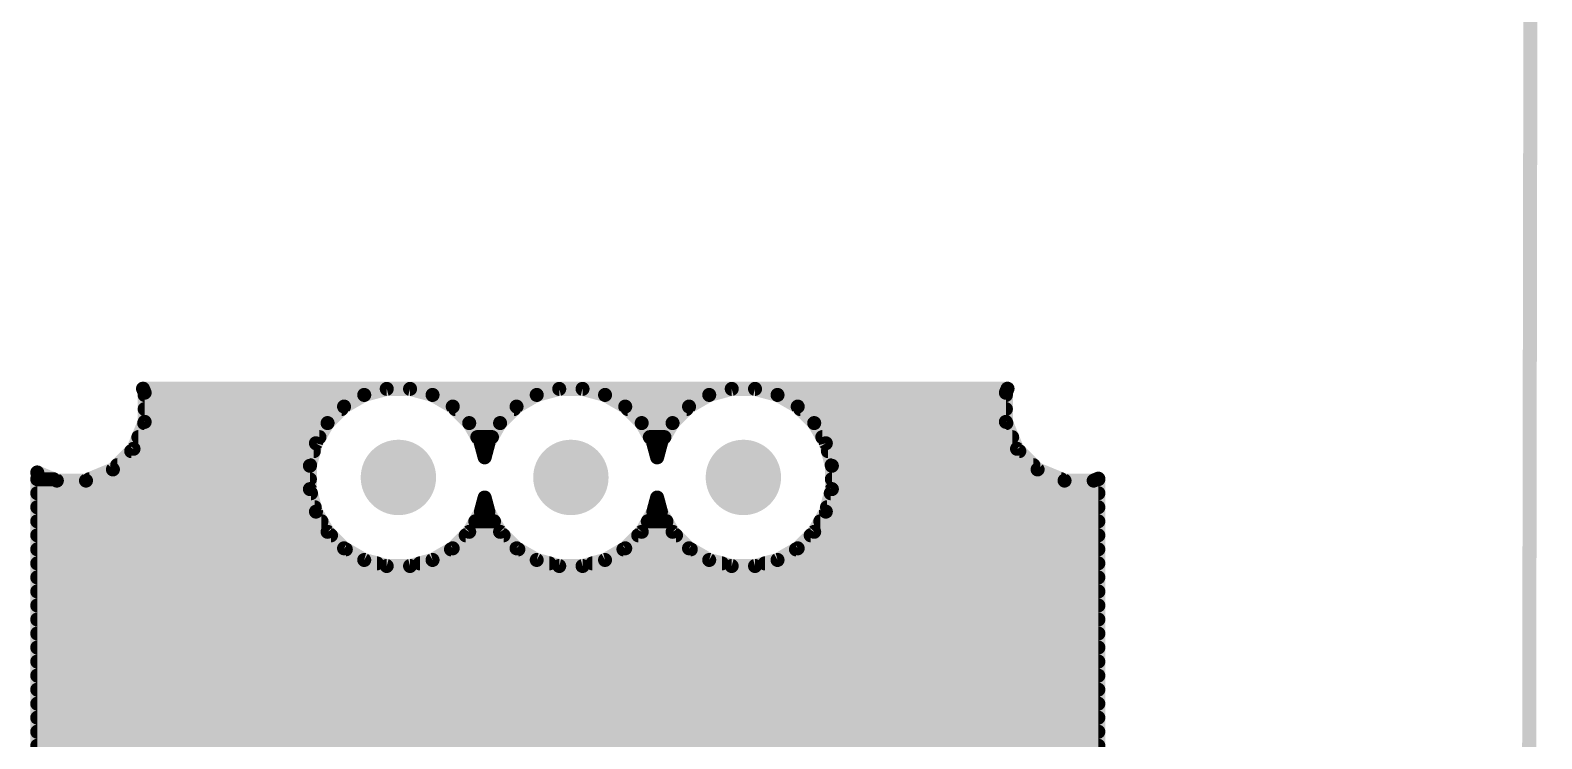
# Model space of a CAD drawing. Extents: x 0 to 141, y 0 to 150.
# Drawn here: x 96.85 to 140.67, y 54.66 to 75.18 of the extents above; entities that cross this region are included whole.
import ezdxf

# ---------------------------------------------------------------- set-up
doc = ezdxf.new("R2010")
doc.units = 0
for name, color, linetype in [('16', 175, 'CONTINUOUS'), ('17', 82, 'CONTINUOUS'), ('47', 253, 'CONTINUOUS')]:
    doc.layers.add(name, color=color, linetype=linetype)

# ---------------------------------------------------------------- blocks, each defined once
blk = doc.blocks.new('ROUNDP')
at = {"const_width": 0.5}
blk.add_lwpolyline([(0, -0.25, 1), (0, 0.25, 1), (0, -0.25)], format="xyb", dxfattribs=at)

msp = doc.modelspace()

# ---------------------------------------------------------------- linework, layer by layer
at = {"layer": '16', "const_width": 0.4064}
for points in [[(100.1672, 64.6843), (100.1189, 64.8008)], [(100.1189, 64.8008), (125.179, 64.8008)], [(100.1672, 63.8397), (100.1672, 64.6843)], [(107.1843, 64.7954), (106.5318, 64.6206)], [(107.8597, 64.7954), (107.1843, 64.7954)], [(108.5122, 64.6206), (107.8597, 64.7954)], [(112.1843, 64.7954), (111.5318, 64.6206)], [(112.8597, 64.7954), (112.1843, 64.7954)], [(113.5122, 64.6206), (112.8597, 64.7954)], [(117.1843, 64.7954), (116.5318, 64.6206)], [(117.8597, 64.7954), (117.1843, 64.7954)], [(118.5122, 64.6206), (117.8597, 64.7954)], [(125.179, 64.8008), (125.1308, 64.6843)], [(125.1308, 64.6843), (125.1308, 63.8397)], [(100.1672, 64.6176), (106.5267, 64.6176)], [(100.1672, 64.2112), (105.8752, 64.2112)], [(105.9468, 64.2828), (105.4692, 63.8052)], [(106.5318, 64.6206), (105.9468, 64.2828)], [(109.0972, 64.2828), (108.5122, 64.6206)], [(108.5174, 64.6176), (111.5267, 64.6176)], [(109.5748, 63.8052), (109.0972, 64.2828)], [(109.1688, 64.2112), (110.8752, 64.2112)], [(110.9468, 64.2828), (110.4692, 63.8052)], [(111.5318, 64.6206), (110.9468, 64.2828)], [(114.0972, 64.2828), (113.5122, 64.6206)], [(113.5174, 64.6176), (116.5267, 64.6176)], [(114.5748, 63.8052), (114.0972, 64.2828)], [(114.1688, 64.2112), (115.8752, 64.2112)], [(115.9468, 64.2828), (115.4692, 63.8052)], [(116.5318, 64.6206), (115.9468, 64.2828)], [(119.0972, 64.2828), (118.5122, 64.6206)], [(118.5174, 64.6176), (125.1308, 64.6176)], [(119.5748, 63.8052), (119.0972, 64.2828)], [(119.1688, 64.2112), (125.1308, 64.2112)], [(99.844, 63.0593), (100.1672, 63.8397)], [(100.1528, 63.8048), (105.4689, 63.8048)], [(105.4692, 63.8052), (105.1314, 63.2202)], [(109.9126, 63.2202), (109.5748, 63.8052)], [(109.5751, 63.8048), (110.4689, 63.8048)], [(110.4692, 63.8052), (110.1314, 63.2202)], [(114.9126, 63.2202), (114.5748, 63.8052)], [(114.5751, 63.8048), (115.4689, 63.8048)], [(115.4692, 63.8052), (115.1314, 63.2202)], [(119.9126, 63.2202), (119.5748, 63.8052)], [(119.5751, 63.8048), (125.1452, 63.8048)], [(125.1308, 63.8397), (125.454, 63.0593)], [(99.9844, 63.3984), (105.2343, 63.3984)], [(109.8097, 63.3984), (110.2343, 63.3984)], [(114.8097, 63.3984), (115.2343, 63.3984)], [(119.8097, 63.3984), (125.3136, 63.3984)], [(99.2467, 62.462), (99.844, 63.0593)], [(99.7767, 62.992), (105.0703, 62.992)], [(105.1314, 63.2202), (104.9566, 62.5677)], [(110.022, 62.8118), (109.9126, 63.2202)], [(109.9737, 62.992), (110.0703, 62.992)], [(110.1314, 63.2202), (110.022, 62.8118)], [(115.022, 62.8118), (114.9126, 63.2202)], [(114.9737, 62.992), (115.0703, 62.992)], [(115.1314, 63.2202), (115.022, 62.8118)], [(120.0874, 62.5677), (119.9126, 63.2202)], [(119.9737, 62.992), (125.5213, 62.992)], [(125.454, 63.0593), (126.0513, 62.462)], [(98.4663, 62.1388), (99.2467, 62.462)], [(99.3703, 62.5856), (104.9614, 62.5856)], [(104.9566, 62.5677), (104.9566, 61.8923)], [(120.0826, 62.5856), (125.9277, 62.5856)], [(120.0874, 61.8923), (120.0874, 62.5677)], [(126.0513, 62.462), (126.8317, 62.1388)], [(97.0532, 26.8082), (97.0532, 62.3743)], [(97.0532, 62.3743), (97.6217, 62.1388)], [(97.0532, 62.1792), (97.5241, 62.1792)], [(97.6217, 62.1388), (98.4663, 62.1388)], [(98.5639, 62.1792), (104.9566, 62.1792)], [(120.0874, 62.1792), (126.7341, 62.1792)], [(126.8317, 62.1388), (127.6763, 62.1388)], [(127.6763, 62.1388), (127.8128, 62.1953)], [(127.7739, 62.1792), (127.8128, 62.1792)], [(127.8128, 62.1953), (127.8128, 19.2335)], [(97.0532, 61.7728), (104.9886, 61.7728)], [(104.9566, 61.8923), (105.1314, 61.2398)], [(109.9126, 61.2398), (110.022, 61.6482)], [(110.022, 61.6482), (110.1314, 61.2398)], [(114.9126, 61.2398), (115.022, 61.6482)], [(115.022, 61.6482), (115.1314, 61.2398)], [(119.9126, 61.2398), (120.0874, 61.8923)], [(120.0554, 61.7728), (127.8128, 61.7728)], [(97.0532, 61.3664), (105.0975, 61.3664)], [(105.1314, 61.2398), (105.4692, 60.6548)], [(109.5748, 60.6548), (109.9126, 61.2398)], [(109.9465, 61.3664), (110.0975, 61.3664)], [(110.1314, 61.2398), (110.4692, 60.6548)], [(114.5748, 60.6548), (114.9126, 61.2398)], [(114.9465, 61.3664), (115.0975, 61.3664)], [(115.1314, 61.2398), (115.4692, 60.6548)], [(119.5748, 60.6548), (119.9126, 61.2398)], [(119.9465, 61.3664), (127.8128, 61.3664)], [(97.0532, 60.96), (105.293, 60.96)], [(109.751, 60.96), (110.293, 60.96)], [(114.751, 60.96), (115.293, 60.96)], [(119.751, 60.96), (127.8128, 60.96)], [(97.0532, 60.5536), (105.5704, 60.5536)], [(105.4692, 60.6548), (105.9468, 60.1772)], [(109.0972, 60.1772), (109.5748, 60.6548)], [(109.4736, 60.5536), (110.5704, 60.5536)], [(110.4692, 60.6548), (110.9468, 60.1772)], [(114.0972, 60.1772), (114.5748, 60.6548)], [(114.4736, 60.5536), (115.5704, 60.5536)], [(115.4692, 60.6548), (115.9468, 60.1772)], [(119.0972, 60.1772), (119.5748, 60.6548)], [(119.4736, 60.5536), (127.8128, 60.5536)], [(97.0532, 60.1472), (105.9987, 60.1472)], [(105.9468, 60.1772), (106.5318, 59.8394)], [(106.5318, 59.8394), (107.1843, 59.6646)], [(107.8597, 59.6646), (108.5122, 59.8394)], [(108.5122, 59.8394), (109.0972, 60.1772)], [(109.0453, 60.1472), (110.9987, 60.1472)], [(110.9468, 60.1772), (111.5318, 59.8394)], [(111.5318, 59.8394), (112.1843, 59.6646)], [(112.8597, 59.6646), (113.5122, 59.8394)], [(113.5122, 59.8394), (114.0972, 60.1772)], [(114.0453, 60.1472), (115.9987, 60.1472)], [(115.9468, 60.1772), (116.5318, 59.8394)], [(116.5318, 59.8394), (117.1843, 59.6646)], [(117.8597, 59.6646), (118.5122, 59.8394)], [(118.5122, 59.8394), (119.0972, 60.1772)], [(119.0453, 60.1472), (127.8128, 60.1472)], [(97.0532, 59.7408), (106.8999, 59.7408)], [(107.1843, 59.6646), (107.8597, 59.6646)], [(108.1441, 59.7408), (111.8999, 59.7408)], [(112.1843, 59.6646), (112.8597, 59.6646)], [(113.1441, 59.7408), (116.8999, 59.7408)], [(117.1843, 59.6646), (117.8597, 59.6646)], [(118.1441, 59.7408), (127.8128, 59.7408)], [(97.0532, 59.3344), (127.8128, 59.3344)], [(97.0532, 58.928), (127.8128, 58.928)], [(97.0532, 58.5216), (127.8128, 58.5216)], [(97.0532, 58.1152), (127.8128, 58.1152)], [(97.0532, 57.7088), (127.8128, 57.7088)], [(97.0532, 57.3024), (127.8128, 57.3024)], [(97.0532, 56.896), (127.8128, 56.896)], [(97.0532, 56.4896), (127.8128, 56.4896)], [(97.0532, 56.0832), (127.8128, 56.0832)], [(97.0532, 55.6768), (127.8128, 55.6768)], [(97.0532, 55.2704), (127.8128, 55.2704)], [(97.0532, 54.864), (127.8128, 54.864)], [(97.0532, 54.4576), (127.8128, 54.4576)]]:
    msp.add_lwpolyline(points, dxfattribs=at)
at = {"layer": '16', "const_width": 0.2032}
for points in [[(100.1189, 64.9024, 1), (100.1189, 64.6992)], [(100.2128, 64.8397, 1), (100.0251, 64.7619)], [(100.2688, 64.6843, 1), (100.0656, 64.6843)], [(107.1843, 64.897, 1), (107.1843, 64.6938)], [(107.2106, 64.6973, 1), (107.158, 64.8935)], [(107.886, 64.8935, 1), (107.8334, 64.6973)], [(107.8597, 64.6938, 1), (107.8597, 64.897)], [(112.1843, 64.897, 1), (112.1843, 64.6938)], [(112.2106, 64.6973, 1), (112.158, 64.8935)], [(112.886, 64.8935, 1), (112.8334, 64.6973)], [(112.8597, 64.6938, 1), (112.8597, 64.897)], [(117.1843, 64.897, 1), (117.1843, 64.6938)], [(117.2106, 64.6973, 1), (117.158, 64.8935)], [(117.886, 64.8935, 1), (117.8334, 64.6973)], [(117.8597, 64.6938, 1), (117.8597, 64.897)], [(125.2324, 64.6843, 1), (125.0292, 64.6843)], [(125.2729, 64.7619, 1), (125.0852, 64.8397)], [(125.179, 64.6992, 1), (125.179, 64.9024)], [(100.1672, 64.7192, 1), (100.1672, 64.516)], [(100.1672, 64.3128, 1), (100.1672, 64.1096)], [(100.0733, 64.6454, 1), (100.2611, 64.7232)], [(105.896, 64.3708, 1), (105.9976, 64.1948)], [(106.0186, 64.211, 1), (105.875, 64.3547)], [(105.8752, 64.1096, 1), (105.8752, 64.3128)], [(106.5055, 64.7187, 1), (106.5581, 64.5224)], [(106.5826, 64.5326, 1), (106.481, 64.7086)], [(106.5267, 64.516, 1), (106.5267, 64.7192)], [(108.563, 64.7086, 1), (108.4614, 64.5326)], [(108.5174, 64.7192, 1), (108.5174, 64.516)], [(108.4859, 64.5224, 1), (108.5385, 64.7187)], [(109.169, 64.3547, 1), (109.0253, 64.211)], [(109.0464, 64.1948, 1), (109.148, 64.3708)], [(109.1688, 64.3128, 1), (109.1688, 64.1096)], [(110.896, 64.3708, 1), (110.9976, 64.1948)], [(111.0186, 64.211, 1), (110.875, 64.3547)], [(110.8752, 64.1096, 1), (110.8752, 64.3128)], [(111.5055, 64.7187, 1), (111.5581, 64.5224)], [(111.5826, 64.5326, 1), (111.481, 64.7086)], [(111.5267, 64.516, 1), (111.5267, 64.7192)], [(113.563, 64.7086, 1), (113.4614, 64.5326)], [(113.5174, 64.7192, 1), (113.5174, 64.516)], [(113.4859, 64.5224, 1), (113.5385, 64.7187)], [(114.169, 64.3547, 1), (114.0253, 64.211)], [(114.0464, 64.1948, 1), (114.148, 64.3708)], [(114.1688, 64.3128, 1), (114.1688, 64.1096)], [(115.896, 64.3708, 1), (115.9976, 64.1948)], [(116.0186, 64.211, 1), (115.875, 64.3547)], [(115.8752, 64.1096, 1), (115.8752, 64.3128)], [(116.5055, 64.7187, 1), (116.5581, 64.5224)], [(116.5826, 64.5326, 1), (116.481, 64.7086)], [(116.5267, 64.516, 1), (116.5267, 64.7192)], [(118.563, 64.7086, 1), (118.4614, 64.5326)], [(118.5174, 64.7192, 1), (118.5174, 64.516)], [(118.4859, 64.5224, 1), (118.5385, 64.7187)], [(119.169, 64.3547, 1), (119.0253, 64.211)], [(119.0464, 64.1948, 1), (119.148, 64.3708)], [(119.1688, 64.3128, 1), (119.1688, 64.1096)], [(125.0369, 64.7232, 1), (125.2247, 64.6454)], [(125.1308, 64.516, 1), (125.1308, 64.7192)], [(125.1308, 64.1096, 1), (125.1308, 64.3128)], [(100.1528, 63.9064, 1), (100.1528, 63.7032)], [(100.2611, 63.8008, 1), (100.0733, 63.8785)], [(105.3973, 63.877, 1), (105.541, 63.7333)], [(105.5572, 63.7544, 1), (105.3812, 63.856)], [(105.4689, 63.7032, 1), (105.4689, 63.9064)], [(109.6628, 63.856, 1), (109.4868, 63.7544)], [(109.5751, 63.9064, 1), (109.5751, 63.7032)], [(109.503, 63.7333, 1), (109.6467, 63.877)], [(110.3973, 63.877, 1), (110.541, 63.7333)], [(110.5572, 63.7544, 1), (110.3812, 63.856)], [(110.4689, 63.7032, 1), (110.4689, 63.9064)], [(114.6628, 63.856, 1), (114.4868, 63.7544)], [(114.5751, 63.9064, 1), (114.5751, 63.7032)], [(114.503, 63.7333, 1), (114.6467, 63.877)], [(115.3973, 63.877, 1), (115.541, 63.7333)], [(115.5572, 63.7544, 1), (115.3812, 63.856)], [(115.4689, 63.7032, 1), (115.4689, 63.9064)], [(119.6628, 63.856, 1), (119.4868, 63.7544)], [(119.5751, 63.9064, 1), (119.5751, 63.7032)], [(119.503, 63.7333, 1), (119.6467, 63.877)], [(125.2247, 63.8785, 1), (125.0369, 63.8008)], [(125.1452, 63.7032, 1), (125.1452, 63.9064)], [(99.9844, 63.5, 1), (99.9844, 63.2968)], [(100.0656, 63.8397, 1), (100.2688, 63.8397)], [(105.2343, 63.2968, 1), (105.2343, 63.5)], [(109.8097, 63.5, 1), (109.8097, 63.2968)], [(110.2343, 63.2968, 1), (110.2343, 63.5)], [(114.8097, 63.5, 1), (114.8097, 63.2968)], [(115.2343, 63.2968, 1), (115.2343, 63.5)], [(119.8097, 63.5, 1), (119.8097, 63.2968)], [(125.0292, 63.8397, 1), (125.2324, 63.8397)], [(125.3136, 63.2968, 1), (125.3136, 63.5)], [(99.7767, 63.0936, 1), (99.7767, 62.8904)], [(99.7501, 63.0982, 1), (99.9378, 63.0204)], [(99.9158, 62.9875, 1), (99.7721, 63.1311)], [(105.0434, 63.271, 1), (105.2194, 63.1694)], [(105.2296, 63.1939, 1), (105.0333, 63.2465)], [(105.0703, 62.8904, 1), (105.0703, 63.0936)], [(110.0107, 63.2465, 1), (109.8144, 63.1939)], [(109.8246, 63.1694, 1), (110.0006, 63.271)], [(109.9737, 63.0936, 1), (109.9737, 62.8904)], [(110.0434, 63.271, 1), (110.2194, 63.1694)], [(110.2296, 63.1939, 1), (110.0333, 63.2465)], [(110.0703, 62.8904, 1), (110.0703, 63.0936)], [(115.0107, 63.2465, 1), (114.8144, 63.1939)], [(114.8246, 63.1694, 1), (115.0006, 63.271)], [(114.9737, 63.0936, 1), (114.9737, 62.8904)], [(115.0434, 63.271, 1), (115.2194, 63.1694)], [(115.2296, 63.1939, 1), (115.0333, 63.2465)], [(115.0703, 62.8904, 1), (115.0703, 63.0936)], [(120.0107, 63.2465, 1), (119.8144, 63.1939)], [(119.8246, 63.1694, 1), (120.0006, 63.271)], [(119.9737, 63.0936, 1), (119.9737, 62.8904)], [(125.5259, 63.1311, 1), (125.3822, 62.9875)], [(125.3602, 63.0204, 1), (125.5479, 63.0982)], [(125.5213, 62.8904, 1), (125.5213, 63.0936)], [(99.2856, 62.3682, 1), (99.2078, 62.5559)], [(99.3703, 62.6872, 1), (99.3703, 62.484)], [(105.0582, 62.5677, 1), (104.855, 62.5677)], [(104.8585, 62.594, 1), (105.0547, 62.5414)], [(104.9614, 62.484, 1), (104.9614, 62.6872)], [(109.9239, 62.8381, 1), (110.1201, 62.7855)], [(109.9239, 62.7855, 1), (110.1201, 62.8381)], [(114.9239, 62.8381, 1), (115.1201, 62.7855)], [(114.9239, 62.7855, 1), (115.1201, 62.8381)], [(120.0826, 62.6872, 1), (120.0826, 62.484)], [(120.189, 62.5677, 1), (119.9858, 62.5677)], [(119.9893, 62.5414, 1), (120.1855, 62.594)], [(125.9277, 62.484, 1), (125.9277, 62.6872)], [(126.0902, 62.5559, 1), (126.0124, 62.3682)], [(97.1548, 62.3743, 1), (96.9516, 62.3743)], [(97.0921, 62.4681, 1), (97.0143, 62.2804)], [(97.0532, 62.2808, 1), (97.0532, 62.0776)], [(97.6217, 62.2404, 1), (97.6217, 62.0372)], [(97.5241, 62.0776, 1), (97.5241, 62.2808)], [(97.5828, 62.0449, 1), (97.6605, 62.2327)], [(98.4275, 62.2327, 1), (98.5052, 62.0449)], [(98.5639, 62.2808, 1), (98.5639, 62.0776)], [(98.4663, 62.0372, 1), (98.4663, 62.2404)], [(99.1749, 62.5339, 1), (99.3185, 62.3902)], [(104.9566, 62.0776, 1), (104.9566, 62.2808)], [(120.0874, 62.2808, 1), (120.0874, 62.0776)], [(125.9795, 62.3902, 1), (126.1231, 62.5339)], [(126.8317, 62.2404, 1), (126.8317, 62.0372)], [(126.7341, 62.0776, 1), (126.7341, 62.2808)], [(126.7928, 62.0449, 1), (126.8705, 62.2327)], [(127.6375, 62.2327, 1), (127.7152, 62.0449)], [(127.7739, 62.2808, 1), (127.7739, 62.0776)], [(127.6763, 62.0372, 1), (127.6763, 62.2404)], [(127.9144, 62.1953, 1), (127.7112, 62.1953)], [(127.8517, 62.1015, 1), (127.7739, 62.2892)], [(127.8128, 62.0776, 1), (127.8128, 62.2808)], [(97.0532, 61.8744, 1), (97.0532, 61.6712)], [(105.0547, 61.9186, 1), (104.8585, 61.866)], [(104.855, 61.8923, 1), (105.0582, 61.8923)], [(104.9886, 61.6712, 1), (104.9886, 61.8744)], [(110.1201, 61.6745, 1), (109.9239, 61.6219)], [(110.1201, 61.6219, 1), (109.9239, 61.6745)], [(115.1201, 61.6745, 1), (114.9239, 61.6219)], [(115.1201, 61.6219, 1), (114.9239, 61.6745)], [(120.0554, 61.8744, 1), (120.0554, 61.6712)], [(119.9858, 61.8923, 1), (120.189, 61.8923)], [(120.1855, 61.866, 1), (119.9893, 61.9186)], [(127.8128, 61.6712, 1), (127.8128, 61.8744)], [(97.0532, 61.468, 1), (97.0532, 61.2648)], [(105.2194, 61.2906, 1), (105.0434, 61.189)], [(105.0333, 61.2135, 1), (105.2296, 61.2661)], [(105.0975, 61.2648, 1), (105.0975, 61.468)], [(109.8144, 61.2661, 1), (110.0107, 61.2135)], [(110.0006, 61.189, 1), (109.8246, 61.2906)], [(109.9465, 61.468, 1), (109.9465, 61.2648)], [(110.2194, 61.2906, 1), (110.0434, 61.189)], [(110.0333, 61.2135, 1), (110.2296, 61.2661)], [(110.0975, 61.2648, 1), (110.0975, 61.468)], [(114.8144, 61.2661, 1), (115.0107, 61.2135)], [(115.0006, 61.189, 1), (114.8246, 61.2906)], [(114.9465, 61.468, 1), (114.9465, 61.2648)], [(115.2194, 61.2906, 1), (115.0434, 61.189)], [(115.0333, 61.2135, 1), (115.2296, 61.2661)], [(115.0975, 61.2648, 1), (115.0975, 61.468)], [(119.8144, 61.2661, 1), (120.0107, 61.2135)], [(120.0006, 61.189, 1), (119.8246, 61.2906)], [(119.9465, 61.468, 1), (119.9465, 61.2648)], [(127.8128, 61.2648, 1), (127.8128, 61.468)], [(97.0532, 61.0616, 1), (97.0532, 60.8584)], [(105.293, 60.8584, 1), (105.293, 61.0616)], [(109.751, 61.0616, 1), (109.751, 60.8584)], [(110.293, 60.8584, 1), (110.293, 61.0616)], [(114.751, 61.0616, 1), (114.751, 60.8584)], [(115.293, 60.8584, 1), (115.293, 61.0616)], [(119.751, 61.0616, 1), (119.751, 60.8584)], [(127.8128, 60.8584, 1), (127.8128, 61.0616)], [(97.0532, 60.6552, 1), (97.0532, 60.452)], [(105.541, 60.7266, 1), (105.3973, 60.583)], [(105.3812, 60.604, 1), (105.5572, 60.7056)], [(105.5704, 60.452, 1), (105.5704, 60.6552)], [(109.4736, 60.6552, 1), (109.4736, 60.452)], [(109.4868, 60.7056, 1), (109.6628, 60.604)], [(109.6467, 60.583, 1), (109.503, 60.7266)], [(110.541, 60.7266, 1), (110.3973, 60.583)], [(110.3812, 60.604, 1), (110.5572, 60.7056)], [(110.5704, 60.452, 1), (110.5704, 60.6552)], [(114.4736, 60.6552, 1), (114.4736, 60.452)], [(114.4868, 60.7056, 1), (114.6628, 60.604)], [(114.6467, 60.583, 1), (114.503, 60.7266)], [(115.541, 60.7266, 1), (115.3973, 60.583)], [(115.3812, 60.604, 1), (115.5572, 60.7056)], [(115.5704, 60.452, 1), (115.5704, 60.6552)], [(119.4736, 60.6552, 1), (119.4736, 60.452)], [(119.4868, 60.7056, 1), (119.6628, 60.604)], [(119.6467, 60.583, 1), (119.503, 60.7266)], [(127.8128, 60.452, 1), (127.8128, 60.6552)], [(97.0532, 60.2488, 1), (97.0532, 60.0456)], [(105.9976, 60.2652, 1), (105.896, 60.0892)], [(105.875, 60.1053, 1), (106.0186, 60.249)], [(105.9987, 60.0456, 1), (105.9987, 60.2488)], [(106.5581, 59.9376, 1), (106.5055, 59.7413)], [(106.481, 59.7514, 1), (106.5826, 59.9274)], [(108.4614, 59.9274, 1), (108.563, 59.7514)], [(108.5385, 59.7413, 1), (108.4859, 59.9376)], [(109.0453, 60.2488, 1), (109.0453, 60.0456)], [(109.0253, 60.249, 1), (109.169, 60.1053)], [(109.148, 60.0892, 1), (109.0464, 60.2652)], [(110.9976, 60.2652, 1), (110.896, 60.0892)], [(110.875, 60.1053, 1), (111.0186, 60.249)], [(110.9987, 60.0456, 1), (110.9987, 60.2488)], [(111.5581, 59.9376, 1), (111.5055, 59.7413)], [(111.481, 59.7514, 1), (111.5826, 59.9274)], [(113.4614, 59.9274, 1), (113.563, 59.7514)], [(113.5385, 59.7413, 1), (113.4859, 59.9376)], [(114.0453, 60.2488, 1), (114.0453, 60.0456)], [(114.0253, 60.249, 1), (114.169, 60.1053)], [(114.148, 60.0892, 1), (114.0464, 60.2652)], [(115.9976, 60.2652, 1), (115.896, 60.0892)], [(115.875, 60.1053, 1), (116.0186, 60.249)], [(115.9987, 60.0456, 1), (115.9987, 60.2488)], [(116.5581, 59.9376, 1), (116.5055, 59.7413)], [(116.481, 59.7514, 1), (116.5826, 59.9274)], [(118.4614, 59.9274, 1), (118.563, 59.7514)], [(118.5385, 59.7413, 1), (118.4859, 59.9376)], [(119.0453, 60.2488, 1), (119.0453, 60.0456)], [(119.0253, 60.249, 1), (119.169, 60.1053)], [(119.148, 60.0892, 1), (119.0464, 60.2652)], [(127.8128, 60.0456, 1), (127.8128, 60.2488)], [(97.0532, 59.8424, 1), (97.0532, 59.6392)], [(106.8999, 59.6392, 1), (106.8999, 59.8424)], [(107.1843, 59.7662, 1), (107.1843, 59.563)], [(107.158, 59.5665, 1), (107.2106, 59.7627)], [(107.8334, 59.7627, 1), (107.886, 59.5665)], [(107.8597, 59.563, 1), (107.8597, 59.7662)], [(108.1441, 59.8424, 1), (108.1441, 59.6392)], [(111.8999, 59.6392, 1), (111.8999, 59.8424)], [(112.1843, 59.7662, 1), (112.1843, 59.563)], [(112.158, 59.5665, 1), (112.2106, 59.7627)], [(112.8334, 59.7627, 1), (112.886, 59.5665)], [(112.8597, 59.563, 1), (112.8597, 59.7662)], [(113.1441, 59.8424, 1), (113.1441, 59.6392)], [(116.8999, 59.6392, 1), (116.8999, 59.8424)], [(117.1843, 59.7662, 1), (117.1843, 59.563)], [(117.158, 59.5665, 1), (117.2106, 59.7627)], [(117.8334, 59.7627, 1), (117.886, 59.5665)], [(117.8597, 59.563, 1), (117.8597, 59.7662)], [(118.1441, 59.8424, 1), (118.1441, 59.6392)], [(127.8128, 59.6392, 1), (127.8128, 59.8424)], [(97.0532, 59.436, 1), (97.0532, 59.2328)], [(127.8128, 59.2328, 1), (127.8128, 59.436)], [(97.0532, 59.0296, 1), (97.0532, 58.8264)], [(97.0532, 58.6232, 1), (97.0532, 58.42)], [(127.8128, 58.8264, 1), (127.8128, 59.0296)], [(127.8128, 58.42, 1), (127.8128, 58.6232)], [(97.0532, 58.2168, 1), (97.0532, 58.0136)], [(127.8128, 58.0136, 1), (127.8128, 58.2168)], [(97.0532, 57.8104, 1), (97.0532, 57.6072)], [(127.8128, 57.6072, 1), (127.8128, 57.8104)], [(97.0532, 57.404, 1), (97.0532, 57.2008)], [(127.8128, 57.2008, 1), (127.8128, 57.404)], [(97.0532, 56.9976, 1), (97.0532, 56.7944)], [(127.8128, 56.7944, 1), (127.8128, 56.9976)], [(97.0532, 56.5912, 1), (97.0532, 56.388)], [(127.8128, 56.388, 1), (127.8128, 56.5912)], [(97.0532, 56.1848, 1), (97.0532, 55.9816)], [(127.8128, 55.9816, 1), (127.8128, 56.1848)], [(97.0532, 55.7784, 1), (97.0532, 55.5752)], [(127.8128, 55.5752, 1), (127.8128, 55.7784)], [(97.0532, 55.372, 1), (97.0532, 55.1688)], [(127.8128, 55.1688, 1), (127.8128, 55.372)], [(97.0532, 54.9656, 1), (97.0532, 54.7624)], [(127.8128, 54.7624, 1), (127.8128, 54.9656)], [(97.0532, 54.5592, 1), (97.0532, 54.356)], [(127.8128, 54.356, 1), (127.8128, 54.5592)]]:
    msp.add_lwpolyline(points, format="xyb", dxfattribs=at)
at = {"layer": '47', "const_width": 0.4064}
msp.add_lwpolyline([(140.462, 149.86), (140.208, 0.254)], dxfattribs=at)

# ---------------------------------------------------------------- block references
at = {"layer": '17', "xscale": 2.1844, "yscale": 2.1844, "rotation": 180}
for p in [(107.522, 62.23), (112.522, 62.23), (117.522, 62.23)]:
    msp.add_blockref('ROUNDP', p, dxfattribs=at)

doc.saveas('drawing.dxf')
